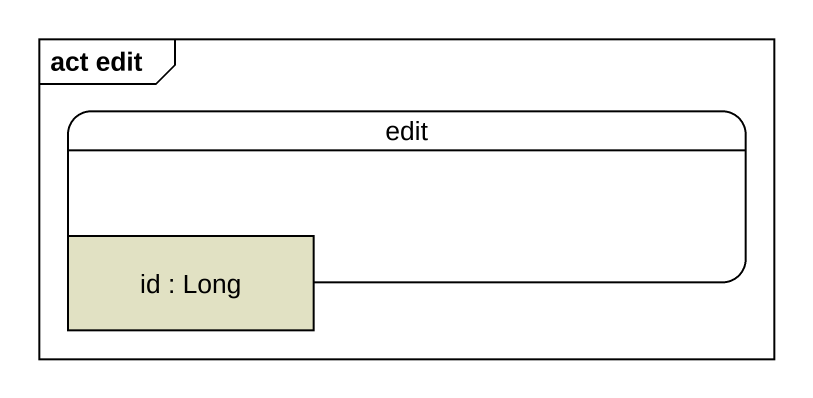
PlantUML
@startuml
mainframe act edit
hide empty description
state edit {
  state "id : Long" as id <<object>> #E1E1C3
}
@enduml
